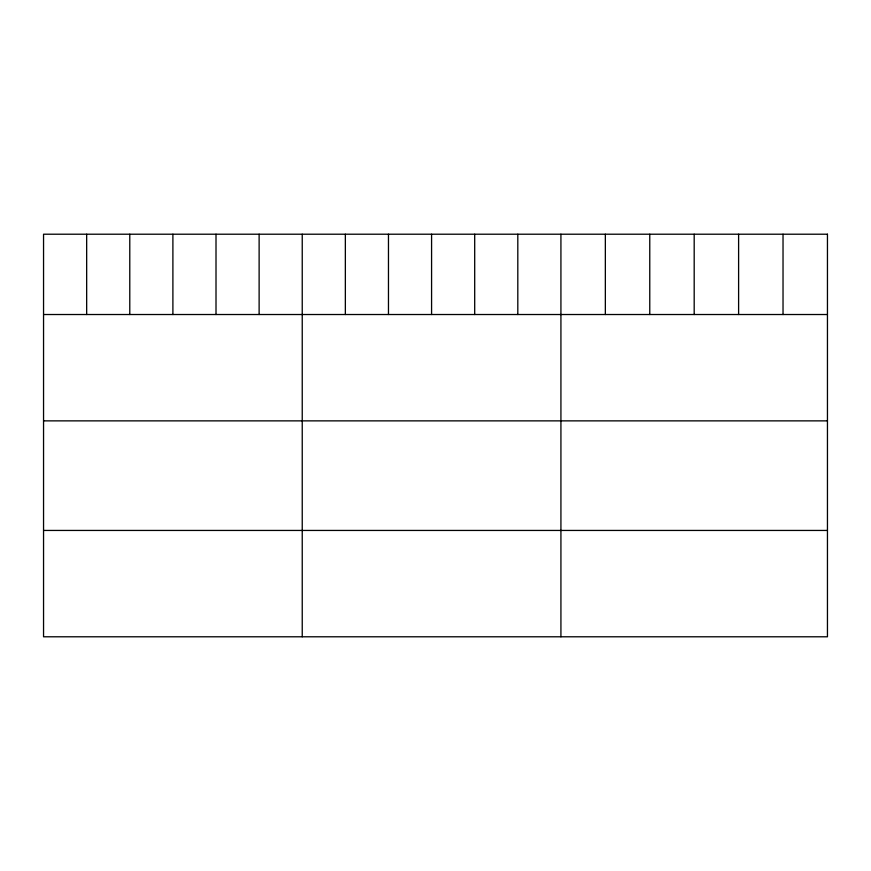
<?xml version="1.0" encoding="UTF-8"?>
<svg xmlns="http://www.w3.org/2000/svg" width="871" height="871" viewBox="0 0 871 871"><rect width="100%" height="100%" fill="white"/><g stroke="black" fill="none" stroke-linecap="round" stroke-linejoin="round"><path stroke-width="1.31" d="M43.55 314.518L827.45 314.518M43.55 420.867L827.45 420.867M43.55 530.439L827.45 530.439M783.029 234.212L783.029 314.518M738.608 234.212L738.608 314.518M694.187 234.212L694.187 314.518M649.766 234.212L649.766 314.518M605.345 234.212L605.345 314.518M560.924 234.212L560.924 636.788M517.81 234.212L517.81 314.518M474.695 234.212L474.695 314.518M431.581 234.212L431.581 314.518M388.466 234.212L388.466 314.518M345.352 234.212L345.352 314.518M302.237 234.212L302.237 636.788M259.123 234.212L259.123 314.518M216.008 234.212L216.008 314.518M172.894 234.212L172.894 314.518M129.779 234.212L129.779 314.518M86.665 234.212L86.665 314.518M827.45 234.212L43.55 234.212L43.55 636.788L827.45 636.788L827.45 234.212"/></g></svg>
